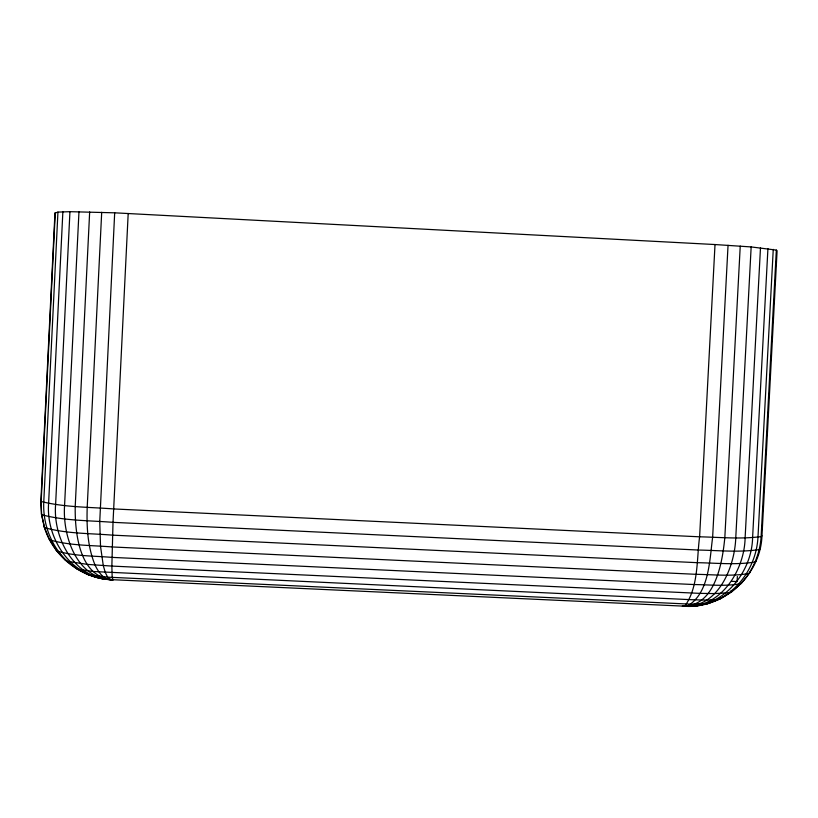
<?xml version="1.0" encoding="UTF-8"?>
<svg xmlns="http://www.w3.org/2000/svg" width="818" height="818" viewBox="0 0 818 818"><rect width="100%" height="100%" fill="white"/><g stroke="black" fill="none" stroke-linecap="round" stroke-linejoin="round"><path stroke-width="1.23" d="M40.9 500.688L54.949 213.12L57.935 212.097L69.939 211.678L114.684 212.823L715.014 244.541L751.159 246.934L776.333 250.093L777.1 250.707L761.967 535.841C760.607 575.034 723.93 608.817 684.768 606.189L112.536 579.706C81.872 579.103 53.467 556.792 44.479 527.63L41.411 513.857L40.9 500.688L41.667 514.737L44.479 527.63C66.473 533.817 89.857 533.285 112.516 535.146L697.406 562.682C716.619 563.009 736.159 565.115 755.218 561.997L756.036 561.189M55.276 212.547L41.156 501.506C64.734 507.405 89.489 507.037 113.63 508.939L699.605 536.812C720.065 537.232 740.771 539.338 761.129 536.588L761.967 535.841M57.935 212.097L43.743 502.426C42.833 524.246 51.197 546.24 67.148 561.281L87.403 564.389L111.862 566.087L700.034 593.377L714.799 593.582L729.155 592.753L731.251 592.212L741.691 582.907M62.863 211.811L48.599 503.418C45.859 539.093 71.759 578.081 109.54 579.379M69.939 211.678L55.614 504.44C52.771 538.581 74.97 580.126 113.027 579.706L112.168 577.406L111.862 566.087L113.017 522.344L128.191 213.488M78.968 211.719L64.571 505.463C62.424 535.995 76.688 579.277 113.027 579.706L110.246 579.584L107.649 577.16L105.297 572.467L103.283 565.616L100.522 546.332L99.745 521.628L114.684 212.823M89.663 211.934L75.215 506.454C74.816 532.487 79.162 577.794 113.027 579.706L100.522 578.377L87.506 574.359L75.645 567.845L88.456 574.788L107.649 577.16L691.496 604.195L706.967 603.807L720.188 598.888L731.885 591.557L731.036 590.821M101.698 212.302L87.199 507.385C86.555 526.812 87.598 546.853 95.052 565.044C98.364 572.16 104.06 580.719 113.027 579.706M715.014 244.541L699.605 536.812C696.537 559.727 698.756 586.731 684.768 606.189L682.488 606.056L690.719 605.719M728.051 245.288L712.631 537.354C709.533 559.921 709.451 593.663 686.977 606.271L682.488 606.056L695.617 605.729L682.488 606.056C715.321 606.946 722.355 562.539 724.82 537.712L740.239 246.095M751.159 246.934L735.76 537.876C734.687 567.395 717.918 609.011 682.488 606.056L695.423 605.913L708.122 603.51L720.699 598.377L720.075 597.784M737.355 576.485L737.09 581.578L731.977 581.342M760.484 247.782L745.116 537.835C744.472 571.117 719.666 610.279 682.488 606.056C720.883 610.596 751.895 573.96 752.601 537.6L767.928 248.6M773.255 249.378L757.979 537.181C756.589 562.886 741.742 587.641 718.531 599.328C708.889 600.504 699.145 599.921 689.462 599.614L92.986 571.496L77.219 569.031L65.184 559.798L56.289 550.064L49.867 539.941M776.333 250.093L761.129 536.588C759.983 554.031 752.867 570.811 740.975 583.653C725.494 586.537 709.523 584.747 693.869 584.533L111.933 557.375C93.497 555.8 74.346 556.342 56.544 550.872L56.289 550.064M749.83 572.682L749.053 573.479C731.517 576.557 713.48 574.573 695.781 574.308L112.148 546.956C91.289 545.197 69.683 545.759 49.489 539.798L44.213 526.731M760.116 548.776L759.288 549.573C739.278 552.569 718.838 550.422 698.695 550.054L113.017 522.344C89.254 520.422 64.806 520.892 41.667 514.737L41.411 513.857M696.793 605.494L707.325 603.377M102.393 578.438L87.342 573.96M104.755 578.725L109.479 579.287M99.929 577.948L102.311 578.265M105.88 578.745L109.459 579.226M67.148 561.281L65.184 559.798"/></g></svg>
